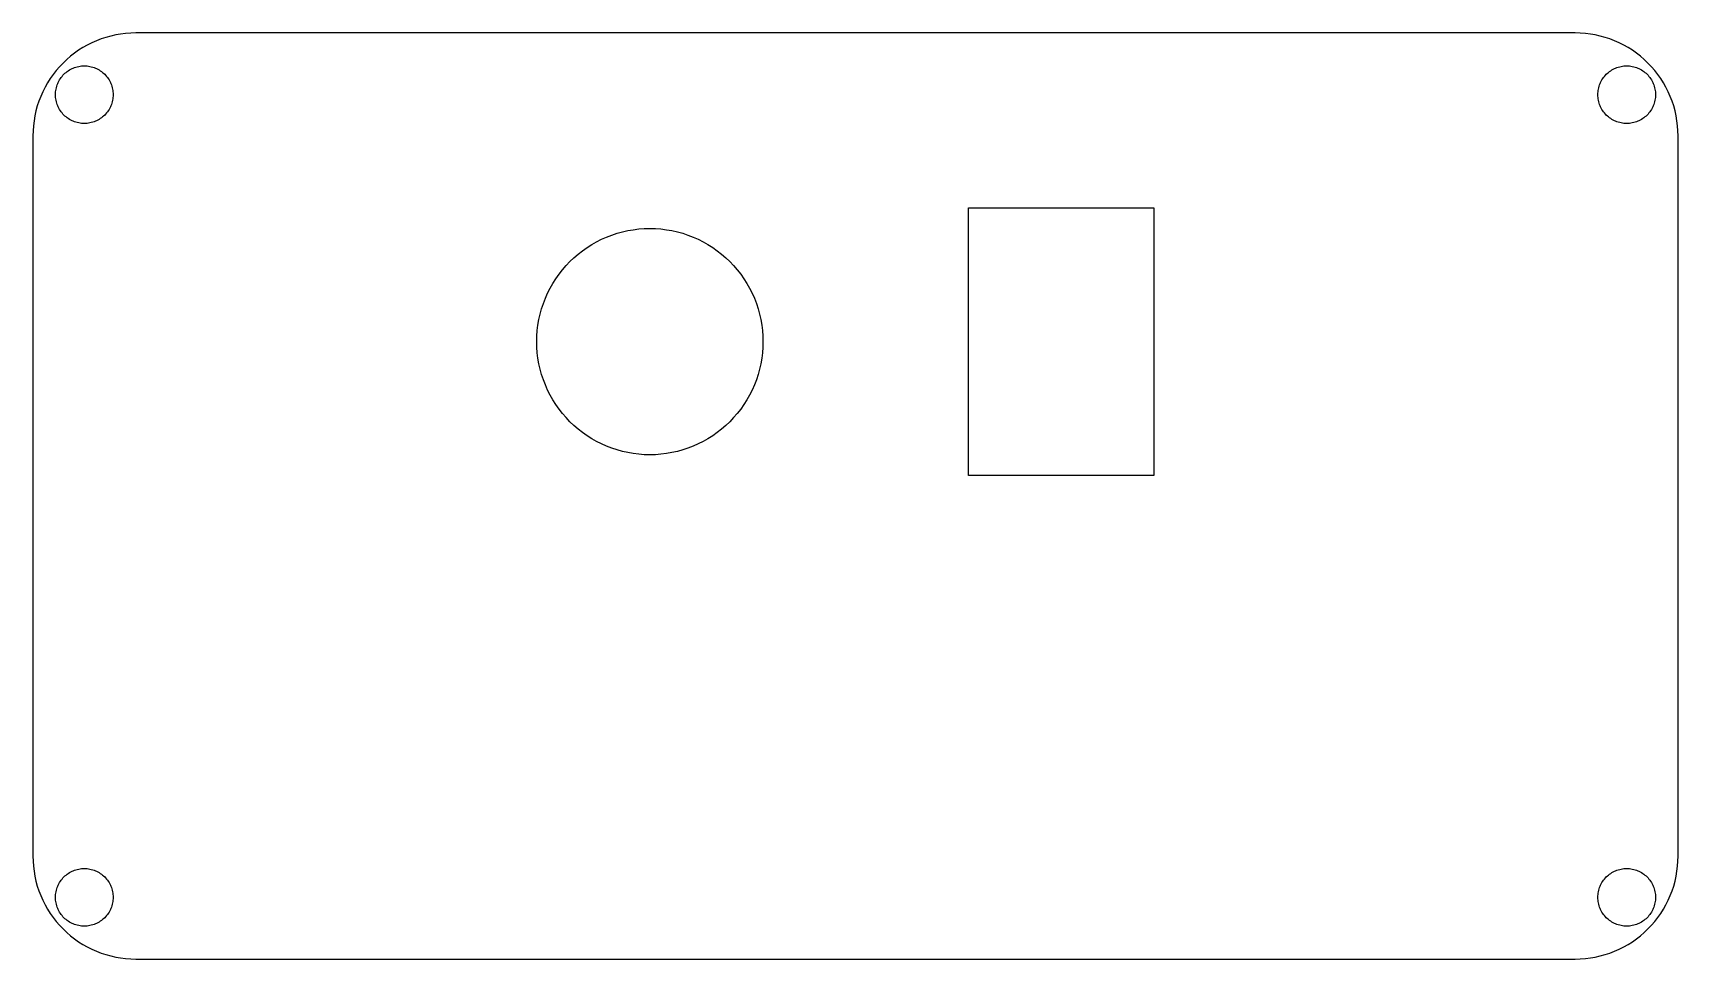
# Model space of a CAD drawing. Header units: metres. Extents: x -40 to 40, y -22.5 to 22.5.
import ezdxf

# ---------------------------------------------------------------- set-up
doc = ezdxf.new("R2010")
doc.units = ezdxf.units.M

msp = doc.modelspace()

# ---------------------------------------------------------------- linework, layer by layer
for p, q in [((-35.9754, 22.4039), (-36.2149, 22.3502)), ((-35.7337, 22.4459), (-35.9754, 22.4039)), ((-35.4901, 22.4759), (-35.7337, 22.4459)), ((-35.2453, 22.494), (-35.4901, 22.4759)), ((-35, 22.5), (-35.2453, 22.494)), ((35, 22.5), (-35, 22.5)), ((35.2453, 22.494), (35, 22.5)), ((35.4901, 22.4759), (35.2453, 22.494)), ((35.7337, 22.4459), (35.4901, 22.4759)), ((35.9754, 22.4039), (35.7337, 22.4459)), ((36.2149, 22.3502), (35.9754, 22.4039)), ((-37.7778, 21.6573), (-37.9785, 21.516)), ((-37.5705, 21.7887), (-37.7778, 21.6573)), ((-37.357, 21.9096), (-37.5705, 21.7887)), ((-37.1378, 22.0199), (-37.357, 21.9096)), ((-36.9134, 22.1194), (-37.1378, 22.0199)), ((-36.6844, 22.2077), (-36.9134, 22.1194)), ((-36.4514, 22.2847), (-36.6844, 22.2077)), ((-36.2149, 22.3502), (-36.4514, 22.2847)), ((36.4514, 22.2847), (36.2149, 22.3502)), ((36.6844, 22.2077), (36.4514, 22.2847)), ((36.9134, 22.1194), (36.6844, 22.2077)), ((37.1378, 22.0199), (36.9134, 22.1194)), ((37.357, 21.9096), (37.1378, 22.0199)), ((37.5705, 21.7887), (37.357, 21.9096)), ((37.7778, 21.6573), (37.5705, 21.7887)), ((37.9785, 21.516), (37.7778, 21.6573)), ((-38.7048, 20.8578), (-38.8651, 20.672)), ((-38.5355, 21.0355), (-38.7048, 20.8578)), ((-38.3578, 21.2048), (-38.5355, 21.0355)), ((-38.172, 21.3651), (-38.3578, 21.2048)), ((-37.9785, 21.516), (-38.172, 21.3651)), ((-38.0358, 20.7934), (-37.9716, 20.8182)), ((-37.9716, 20.8182), (-37.9064, 20.8397)), ((-37.9064, 20.8397), (-37.8402, 20.858)), ((-37.8402, 20.858), (-37.7731, 20.8731)), ((-37.7731, 20.8731), (-37.7054, 20.8848)), ((-37.7054, 20.8848), (-37.6372, 20.8932)), ((-37.6372, 20.8932), (-37.5687, 20.8983)), ((-37.5687, 20.8983), (-37.5, 20.9)), ((-37.5, 20.9), (-37.4313, 20.8983)), ((-37.4313, 20.8983), (-37.3628, 20.8932)), ((-37.3628, 20.8932), (-37.2946, 20.8848)), ((-37.2946, 20.8848), (-37.2269, 20.8731)), ((-37.2269, 20.8731), (-37.1598, 20.858)), ((-37.1598, 20.858), (-37.0936, 20.8397)), ((-37.0936, 20.8397), (-37.0284, 20.8182)), ((-37.0284, 20.8182), (-36.9642, 20.7934)), ((36.9642, 20.7934), (37.0284, 20.8182)), ((37.0284, 20.8182), (37.0936, 20.8397)), ((37.0936, 20.8397), (37.1598, 20.858)), ((37.1598, 20.858), (37.2269, 20.8731)), ((37.2269, 20.8731), (37.2946, 20.8848)), ((37.2946, 20.8848), (37.3628, 20.8932)), ((37.3628, 20.8932), (37.4313, 20.8983)), ((37.4313, 20.8983), (37.5, 20.9)), ((37.5, 20.9), (37.5687, 20.8983)), ((37.5687, 20.8983), (37.6372, 20.8932)), ((37.6372, 20.8932), (37.7054, 20.8848)), ((37.7054, 20.8848), (37.7731, 20.8731)), ((37.7731, 20.8731), (37.8402, 20.858)), ((37.8402, 20.858), (37.9064, 20.8397)), ((37.9064, 20.8397), (37.9716, 20.8182)), ((37.9716, 20.8182), (38.0358, 20.7934)), ((38.172, 21.3651), (37.9785, 21.516)), ((38.3578, 21.2048), (38.172, 21.3651)), ((38.5355, 21.0355), (38.3578, 21.2048)), ((38.7048, 20.8578), (38.5355, 21.0355)), ((38.8651, 20.672), (38.7048, 20.8578)), ((-39.2887, 20.0705), (-39.4096, 19.857)), ((-39.1573, 20.2778), (-39.2887, 20.0705)), ((-39.016, 20.4785), (-39.1573, 20.2778)), ((-38.8651, 20.672), (-39.016, 20.4785)), ((-38.8182, 19.9716), (-38.7934, 20.0358)), ((-38.7934, 20.0358), (-38.7656, 20.0986)), ((-38.7656, 20.0986), (-38.7347, 20.1599)), ((-38.7347, 20.1599), (-38.7008, 20.2197)), ((-38.7008, 20.2197), (-38.664, 20.2778)), ((-38.664, 20.2778), (-38.6245, 20.334)), ((-38.6245, 20.334), (-38.5822, 20.3881)), ((-38.5822, 20.3881), (-38.5373, 20.4402)), ((-38.5373, 20.4402), (-38.4899, 20.4899)), ((-38.4899, 20.4899), (-38.4402, 20.5373)), ((-38.4402, 20.5373), (-38.3881, 20.5822)), ((-38.3881, 20.5822), (-38.334, 20.6245)), ((-38.334, 20.6245), (-38.2778, 20.664)), ((-38.2778, 20.664), (-38.2197, 20.7008)), ((-38.2197, 20.7008), (-38.1599, 20.7347)), ((-38.1599, 20.7347), (-38.0986, 20.7656)), ((-38.0986, 20.7656), (-38.0358, 20.7934)), ((-36.9642, 20.7934), (-36.9014, 20.7656)), ((-36.9014, 20.7656), (-36.84, 20.7347)), ((-36.84, 20.7347), (-36.7802, 20.7008)), ((-36.7802, 20.7008), (-36.7222, 20.664)), ((-36.7222, 20.664), (-36.666, 20.6245)), ((-36.666, 20.6245), (-36.6118, 20.5822)), ((-36.6118, 20.5822), (-36.5598, 20.5373)), ((-36.5598, 20.5373), (-36.51, 20.4899)), ((-36.51, 20.4899), (-36.4627, 20.4402)), ((-36.4627, 20.4402), (-36.4178, 20.3881)), ((-36.4178, 20.3881), (-36.3755, 20.334)), ((-36.3755, 20.334), (-36.3359, 20.2778)), ((-36.3359, 20.2778), (-36.2992, 20.2197)), ((-36.2992, 20.2197), (-36.2653, 20.1599)), ((-36.2653, 20.1599), (-36.2344, 20.0986)), ((-36.2344, 20.0986), (-36.2066, 20.0358)), ((-36.2066, 20.0358), (-36.1818, 19.9716)), ((36.1818, 19.9716), (36.2066, 20.0358)), ((36.2066, 20.0358), (36.2344, 20.0986)), ((36.2344, 20.0986), (36.2653, 20.1599)), ((36.2653, 20.1599), (36.2992, 20.2197)), ((36.2992, 20.2197), (36.3359, 20.2778)), ((36.3359, 20.2778), (36.3755, 20.334)), ((36.3755, 20.334), (36.4178, 20.3881)), ((36.4178, 20.3881), (36.4627, 20.4402)), ((36.4627, 20.4402), (36.51, 20.4899)), ((36.51, 20.4899), (36.5598, 20.5373)), ((36.5598, 20.5373), (36.6118, 20.5822)), ((36.6118, 20.5822), (36.666, 20.6245)), ((36.666, 20.6245), (36.7222, 20.664)), ((36.7222, 20.664), (36.7802, 20.7008)), ((36.7802, 20.7008), (36.84, 20.7347)), ((36.84, 20.7347), (36.9014, 20.7656)), ((36.9014, 20.7656), (36.9642, 20.7934)), ((38.0358, 20.7934), (38.0986, 20.7656)), ((38.0986, 20.7656), (38.1599, 20.7347)), ((38.1599, 20.7347), (38.2197, 20.7008)), ((38.2197, 20.7008), (38.2778, 20.664)), ((38.2778, 20.664), (38.334, 20.6245)), ((38.334, 20.6245), (38.3881, 20.5822)), ((38.3881, 20.5822), (38.4402, 20.5373)), ((38.4402, 20.5373), (38.4899, 20.4899)), ((38.4899, 20.4899), (38.5373, 20.4402)), ((38.5373, 20.4402), (38.5822, 20.3881)), ((38.5822, 20.3881), (38.6245, 20.334)), ((38.6245, 20.334), (38.664, 20.2778)), ((38.664, 20.2778), (38.7008, 20.2197)), ((38.7008, 20.2197), (38.7347, 20.1599)), ((38.7347, 20.1599), (38.7656, 20.0986)), ((38.7656, 20.0986), (38.7934, 20.0358)), ((38.7934, 20.0358), (38.8182, 19.9716)), ((39.016, 20.4785), (38.8651, 20.672)), ((39.1573, 20.2778), (39.016, 20.4785)), ((39.2887, 20.0705), (39.1573, 20.2778)), ((39.4096, 19.857), (39.2887, 20.0705)), ((-39.6194, 19.4134), (-39.7077, 19.1844)), ((-39.5199, 19.6378), (-39.6194, 19.4134)), ((-39.4096, 19.857), (-39.5199, 19.6378)), ((-38.9, 19.5), (-38.8983, 19.5687)), ((-38.8983, 19.4313), (-38.9, 19.5)), ((-38.8983, 19.5687), (-38.8932, 19.6372)), ((-38.8932, 19.3628), (-38.8983, 19.4313)), ((-38.8932, 19.6372), (-38.8848, 19.7054)), ((-38.8848, 19.2946), (-38.8932, 19.3628)), ((-38.8848, 19.7054), (-38.8731, 19.7731)), ((-38.8731, 19.2269), (-38.8848, 19.2946)), ((-38.8731, 19.7731), (-38.858, 19.8402)), ((-38.858, 19.1598), (-38.8731, 19.2269)), ((-38.858, 19.8402), (-38.8397, 19.9064)), ((-38.8397, 19.9064), (-38.8182, 19.9716)), ((-36.1818, 19.9716), (-36.1603, 19.9064)), ((-36.1603, 19.9064), (-36.142, 19.8402)), ((-36.142, 19.8402), (-36.1269, 19.7731)), ((-36.1269, 19.2269), (-36.142, 19.1598)), ((-36.1269, 19.7731), (-36.1151, 19.7054)), ((-36.1151, 19.2946), (-36.1269, 19.2269)), ((-36.1151, 19.7054), (-36.1067, 19.6372)), ((-36.1067, 19.3628), (-36.1151, 19.2946)), ((-36.1067, 19.6372), (-36.1017, 19.5687)), ((-36.1017, 19.4313), (-36.1067, 19.3628)), ((-36.1017, 19.5687), (-36.1, 19.5)), ((-36.1, 19.5), (-36.1017, 19.4313)), ((36.1, 19.5), (36.1017, 19.5687)), ((36.1017, 19.4313), (36.1, 19.5)), ((36.1017, 19.5687), (36.1067, 19.6372)), ((36.1067, 19.3628), (36.1017, 19.4313)), ((36.1067, 19.6372), (36.1151, 19.7054)), ((36.1151, 19.2946), (36.1067, 19.3628)), ((36.1151, 19.7054), (36.1269, 19.7731)), ((36.1269, 19.2269), (36.1151, 19.2946)), ((36.1269, 19.7731), (36.142, 19.8402)), ((36.142, 19.1598), (36.1269, 19.2269)), ((36.142, 19.8402), (36.1603, 19.9064)), ((36.1603, 19.9064), (36.1818, 19.9716)), ((38.8182, 19.9716), (38.8397, 19.9064)), ((38.8397, 19.9064), (38.858, 19.8402)), ((38.858, 19.8402), (38.8731, 19.7731)), ((38.8731, 19.2269), (38.858, 19.1598)), ((38.8731, 19.7731), (38.8848, 19.7054)), ((38.8848, 19.2946), (38.8731, 19.2269)), ((38.8848, 19.7054), (38.8932, 19.6372)), ((38.8932, 19.3628), (38.8848, 19.2946)), ((38.8932, 19.6372), (38.8983, 19.5687)), ((38.8983, 19.4313), (38.8932, 19.3628)), ((38.8983, 19.5687), (38.9, 19.5)), ((38.9, 19.5), (38.8983, 19.4313)), ((39.5199, 19.6378), (39.4096, 19.857)), ((39.6194, 19.4134), (39.5199, 19.6378)), ((39.7077, 19.1844), (39.6194, 19.4134)), ((-39.9039, 18.4754), (-39.9459, 18.2337)), ((-39.8502, 18.7149), (-39.9039, 18.4754)), ((-39.7847, 18.9514), (-39.8502, 18.7149)), ((-39.7077, 19.1844), (-39.7847, 18.9514)), ((-38.8397, 19.0936), (-38.858, 19.1598)), ((-38.8182, 19.0284), (-38.8397, 19.0936)), ((-38.7934, 18.9642), (-38.8182, 19.0284)), ((-38.7656, 18.9014), (-38.7934, 18.9642)), ((-38.7347, 18.84), (-38.7656, 18.9014)), ((-38.7008, 18.7802), (-38.7347, 18.84)), ((-38.664, 18.7222), (-38.7008, 18.7802)), ((-38.6245, 18.666), (-38.664, 18.7222)), ((-38.5822, 18.6118), (-38.6245, 18.666)), ((-38.5373, 18.5598), (-38.5822, 18.6118)), ((-38.4899, 18.51), (-38.5373, 18.5598)), ((-38.4402, 18.4627), (-38.4899, 18.51)), ((-38.3881, 18.4178), (-38.4402, 18.4627)), ((-38.334, 18.3755), (-38.3881, 18.4178)), ((-36.6118, 18.4178), (-36.666, 18.3755)), ((-36.5598, 18.4627), (-36.6118, 18.4178)), ((-36.51, 18.51), (-36.5598, 18.4627)), ((-36.4627, 18.5598), (-36.51, 18.51)), ((-36.4178, 18.6118), (-36.4627, 18.5598)), ((-36.3755, 18.666), (-36.4178, 18.6118)), ((-36.3359, 18.7222), (-36.3755, 18.666)), ((-36.2992, 18.7802), (-36.3359, 18.7222)), ((-36.2653, 18.84), (-36.2992, 18.7802)), ((-36.2344, 18.9014), (-36.2653, 18.84)), ((-36.2066, 18.9642), (-36.2344, 18.9014)), ((-36.1818, 19.0284), (-36.2066, 18.9642)), ((-36.1603, 19.0936), (-36.1818, 19.0284)), ((-36.142, 19.1598), (-36.1603, 19.0936)), ((36.1603, 19.0936), (36.142, 19.1598)), ((36.1818, 19.0284), (36.1603, 19.0936)), ((36.2066, 18.9642), (36.1818, 19.0284)), ((36.2344, 18.9014), (36.2066, 18.9642)), ((36.2653, 18.84), (36.2344, 18.9014)), ((36.2992, 18.7802), (36.2653, 18.84)), ((36.3359, 18.7222), (36.2992, 18.7802)), ((36.3755, 18.666), (36.3359, 18.7222)), ((36.4178, 18.6118), (36.3755, 18.666)), ((36.4627, 18.5598), (36.4178, 18.6118)), ((36.51, 18.51), (36.4627, 18.5598)), ((36.5598, 18.4627), (36.51, 18.51)), ((36.6118, 18.4178), (36.5598, 18.4627)), ((36.666, 18.3755), (36.6118, 18.4178)), ((38.3881, 18.4178), (38.334, 18.3755)), ((38.4402, 18.4627), (38.3881, 18.4178)), ((38.4899, 18.51), (38.4402, 18.4627)), ((38.5373, 18.5598), (38.4899, 18.51)), ((38.5822, 18.6118), (38.5373, 18.5598)), ((38.6245, 18.666), (38.5822, 18.6118)), ((38.664, 18.7222), (38.6245, 18.666)), ((38.7008, 18.7802), (38.664, 18.7222)), ((38.7347, 18.84), (38.7008, 18.7802)), ((38.7656, 18.9014), (38.7347, 18.84)), ((38.7934, 18.9642), (38.7656, 18.9014)), ((38.8182, 19.0284), (38.7934, 18.9642)), ((38.8397, 19.0936), (38.8182, 19.0284)), ((38.858, 19.1598), (38.8397, 19.0936)), ((39.7847, 18.9514), (39.7077, 19.1844)), ((39.8502, 18.7149), (39.7847, 18.9514)), ((39.9039, 18.4754), (39.8502, 18.7149)), ((39.9459, 18.2337), (39.9039, 18.4754)), ((-39.994, 17.7453), (-40, 17.5)), ((-39.9759, 17.9901), (-39.994, 17.7453)), ((-39.9459, 18.2337), (-39.9759, 17.9901)), ((-38.2778, 18.3359), (-38.334, 18.3755)), ((-38.2197, 18.2992), (-38.2778, 18.3359)), ((-38.1599, 18.2653), (-38.2197, 18.2992)), ((-38.0986, 18.2344), (-38.1599, 18.2653)), ((-38.0358, 18.2066), (-38.0986, 18.2344)), ((-37.9716, 18.1818), (-38.0358, 18.2066)), ((-37.9064, 18.1603), (-37.9716, 18.1818)), ((-37.8402, 18.142), (-37.9064, 18.1603)), ((-37.7731, 18.1269), (-37.8402, 18.142)), ((-37.7054, 18.1151), (-37.7731, 18.1269)), ((-37.6372, 18.1067), (-37.7054, 18.1151)), ((-37.5687, 18.1017), (-37.6372, 18.1067)), ((-37.5, 18.1), (-37.5687, 18.1017)), ((-37.4313, 18.1017), (-37.5, 18.1)), ((-37.3628, 18.1067), (-37.4313, 18.1017)), ((-37.2946, 18.1151), (-37.3628, 18.1067)), ((-37.2269, 18.1269), (-37.2946, 18.1151)), ((-37.1598, 18.142), (-37.2269, 18.1269)), ((-37.0936, 18.1603), (-37.1598, 18.142)), ((-37.0284, 18.1818), (-37.0936, 18.1603)), ((-36.9642, 18.2066), (-37.0284, 18.1818)), ((-36.9014, 18.2344), (-36.9642, 18.2066)), ((-36.84, 18.2653), (-36.9014, 18.2344)), ((-36.7802, 18.2992), (-36.84, 18.2653)), ((-36.7222, 18.3359), (-36.7802, 18.2992)), ((-36.666, 18.3755), (-36.7222, 18.3359)), ((36.7222, 18.3359), (36.666, 18.3755)), ((36.7802, 18.2992), (36.7222, 18.3359)), ((36.84, 18.2653), (36.7802, 18.2992)), ((36.9014, 18.2344), (36.84, 18.2653)), ((36.9642, 18.2066), (36.9014, 18.2344)), ((37.0284, 18.1818), (36.9642, 18.2066)), ((37.0936, 18.1603), (37.0284, 18.1818)), ((37.1598, 18.142), (37.0936, 18.1603)), ((37.2269, 18.1269), (37.1598, 18.142)), ((37.2946, 18.1151), (37.2269, 18.1269)), ((37.3628, 18.1067), (37.2946, 18.1151)), ((37.4313, 18.1017), (37.3628, 18.1067)), ((37.5, 18.1), (37.4313, 18.1017)), ((37.5687, 18.1017), (37.5, 18.1)), ((37.6372, 18.1067), (37.5687, 18.1017)), ((37.7054, 18.1151), (37.6372, 18.1067)), ((37.7731, 18.1269), (37.7054, 18.1151)), ((37.8402, 18.142), (37.7731, 18.1269)), ((37.9064, 18.1603), (37.8402, 18.142)), ((37.9716, 18.1818), (37.9064, 18.1603)), ((38.0358, 18.2066), (37.9716, 18.1818)), ((38.0986, 18.2344), (38.0358, 18.2066)), ((38.1599, 18.2653), (38.0986, 18.2344)), ((38.2197, 18.2992), (38.1599, 18.2653)), ((38.2778, 18.3359), (38.2197, 18.2992)), ((38.334, 18.3755), (38.2778, 18.3359)), ((39.9759, 17.9901), (39.9459, 18.2337)), ((39.994, 17.7453), (39.9759, 17.9901)), ((40, 17.5), (39.994, 17.7453)), ((-40, 17.5), (-40, -17.5)), ((40, -17.5), (40, 17.5)), ((5.5, 1), (5.5, 14)), ((5.5, 14), (14.5, 14)), ((14.5, 14), (14.5, 1)), ((-11.5966, 12.7632), (-11.3364, 12.8352)), ((-11.3364, 12.8352), (-11.073, 12.8943)), ((-11.073, 12.8943), (-10.807, 12.9405)), ((-10.807, 12.9405), (-10.5391, 12.9735)), ((-10.5391, 12.9735), (-10.2699, 12.9934)), ((-10.2699, 12.9934), (-10, 13)), ((-10, 13), (-9.73012, 12.9934)), ((-9.73012, 12.9934), (-9.46089, 12.9735)), ((-9.46089, 12.9735), (-9.19298, 12.9405)), ((-9.19298, 12.9405), (-8.927, 12.8943)), ((-8.927, 12.8943), (-8.6636, 12.8352)), ((-8.6636, 12.8352), (-8.40343, 12.7632)), ((-13.2763, 11.9176), (-13.0556, 12.0731)), ((-13.0556, 12.0731), (-12.8276, 12.2175)), ((-12.8276, 12.2175), (-12.5927, 12.3506)), ((-12.5927, 12.3506), (-12.3515, 12.4719)), ((-12.3515, 12.4719), (-12.1048, 12.5813)), ((-12.1048, 12.5813), (-11.8529, 12.6785)), ((-11.8529, 12.6785), (-11.5966, 12.7632)), ((-8.40343, 12.7632), (-8.14709, 12.6785)), ((-8.14709, 12.6785), (-7.89523, 12.5813)), ((-7.89523, 12.5813), (-7.64844, 12.4719)), ((-7.64844, 12.4719), (-7.4073, 12.3506)), ((-7.4073, 12.3506), (-7.17242, 12.2175)), ((-7.17242, 12.2175), (-6.94435, 12.0731)), ((-6.94435, 12.0731), (-6.72365, 11.9176)), ((-14.0752, 11.1936), (-13.8891, 11.3891)), ((-13.8891, 11.3891), (-13.6936, 11.5752)), ((-13.6936, 11.5752), (-13.4892, 11.7516)), ((-13.4892, 11.7516), (-13.2763, 11.9176)), ((-6.72365, 11.9176), (-6.51083, 11.7516)), ((-6.51083, 11.7516), (-6.30641, 11.5752)), ((-6.30641, 11.5752), (-6.1109, 11.3891)), ((-6.1109, 11.3891), (-5.92476, 11.1936)), ((-14.7175, 10.3276), (-14.5731, 10.5556)), ((-14.5731, 10.5556), (-14.4176, 10.7763)), ((-14.4176, 10.7763), (-14.2516, 10.9892)), ((-14.2516, 10.9892), (-14.0752, 11.1936)), ((-5.92476, 11.1936), (-5.74843, 10.9892)), ((-5.74843, 10.9892), (-5.58235, 10.7763)), ((-5.58235, 10.7763), (-5.42691, 10.5556)), ((-5.42691, 10.5556), (-5.28249, 10.3276)), ((-15.1785, 9.35289), (-15.0813, 9.60475)), ((-15.0813, 9.60475), (-14.9719, 9.85155)), ((-14.9719, 9.85155), (-14.8506, 10.0927)), ((-14.8506, 10.0927), (-14.7175, 10.3276)), ((-5.28249, 10.3276), (-5.14943, 10.0927)), ((-5.14943, 10.0927), (-5.02805, 9.85155)), ((-5.02805, 9.85155), (-4.91866, 9.60475)), ((-4.91866, 9.60475), (-4.8215, 9.35289)), ((-15.3943, 8.57298), (-15.3352, 8.83638)), ((-15.3352, 8.83638), (-15.2632, 9.09656)), ((-15.2632, 9.09656), (-15.1785, 9.35289)), ((-4.8215, 9.35289), (-4.73682, 9.09656)), ((-4.73682, 9.09656), (-4.66483, 8.83638)), ((-4.66483, 8.83638), (-4.60567, 8.57298)), ((-15.4934, 7.76987), (-15.4735, 8.03909)), ((-15.4735, 8.03909), (-15.4405, 8.30701)), ((-15.4405, 8.30701), (-15.3943, 8.57298)), ((-4.60567, 8.57298), (-4.55952, 8.30701)), ((-4.55952, 8.30701), (-4.52647, 8.03909)), ((-4.52647, 8.03909), (-4.50662, 7.76987)), ((-15.5, 7.5), (-15.4934, 7.76987)), ((-15.4934, 7.23012), (-15.5, 7.5)), ((-15.4735, 6.96089), (-15.4934, 7.23012)), ((-4.50662, 7.23012), (-4.52647, 6.96089)), ((-4.50662, 7.76987), (-4.5, 7.5)), ((-4.5, 7.5), (-4.50662, 7.23012)), ((-15.4405, 6.69298), (-15.4735, 6.96089)), ((-15.3943, 6.427), (-15.4405, 6.69298)), ((-15.3352, 6.1636), (-15.3943, 6.427)), ((-4.60567, 6.427), (-4.66483, 6.1636)), ((-4.55952, 6.69298), (-4.60567, 6.427)), ((-4.52647, 6.96089), (-4.55952, 6.69298)), ((-15.2632, 5.90343), (-15.3352, 6.1636)), ((-15.1785, 5.64709), (-15.2632, 5.90343)), ((-15.0813, 5.39523), (-15.1785, 5.64709)), ((-4.8215, 5.64709), (-4.91866, 5.39523)), ((-4.73682, 5.90343), (-4.8215, 5.64709)), ((-4.66483, 6.1636), (-4.73682, 5.90343)), ((-14.9719, 5.14844), (-15.0813, 5.39523)), ((-14.8506, 4.9073), (-14.9719, 5.14844)), ((-14.7175, 4.67242), (-14.8506, 4.9073)), ((-5.14943, 4.9073), (-5.28249, 4.67242)), ((-5.02805, 5.14844), (-5.14943, 4.9073)), ((-4.91866, 5.39523), (-5.02805, 5.14844)), ((-14.5731, 4.44435), (-14.7175, 4.67242)), ((-14.4176, 4.22365), (-14.5731, 4.44435)), ((-14.2516, 4.01083), (-14.4176, 4.22365)), ((-14.0752, 3.80641), (-14.2516, 4.01083)), ((-5.74843, 4.01083), (-5.92476, 3.80641)), ((-5.58235, 4.22365), (-5.74843, 4.01083)), ((-5.42691, 4.44435), (-5.58235, 4.22365)), ((-5.28249, 4.67242), (-5.42691, 4.44435)), ((-13.8891, 3.6109), (-14.0752, 3.80641)), ((-13.6936, 3.42476), (-13.8891, 3.6109)), ((-13.4892, 3.24843), (-13.6936, 3.42476)), ((-13.2763, 3.08235), (-13.4892, 3.24843)), ((-6.51083, 3.24843), (-6.72365, 3.08235)), ((-6.30641, 3.42476), (-6.51083, 3.24843)), ((-6.1109, 3.6109), (-6.30641, 3.42476)), ((-5.92476, 3.80641), (-6.1109, 3.6109)), ((-13.0556, 2.92691), (-13.2763, 3.08235)), ((-12.8276, 2.78249), (-13.0556, 2.92691)), ((-12.5927, 2.64943), (-12.8276, 2.78249)), ((-12.3515, 2.52805), (-12.5927, 2.64943)), ((-12.1048, 2.41866), (-12.3515, 2.52805)), ((-11.8529, 2.3215), (-12.1048, 2.41866)), ((-7.89523, 2.41866), (-8.14709, 2.3215)), ((-7.64844, 2.52805), (-7.89523, 2.41866)), ((-7.4073, 2.64943), (-7.64844, 2.52805)), ((-7.17242, 2.78249), (-7.4073, 2.64943)), ((-6.94435, 2.92691), (-7.17242, 2.78249)), ((-6.72365, 3.08235), (-6.94435, 2.92691)), ((-11.5966, 2.23682), (-11.8529, 2.3215)), ((-11.3364, 2.16483), (-11.5966, 2.23682)), ((-11.073, 2.10567), (-11.3364, 2.16483)), ((-10.807, 2.05952), (-11.073, 2.10567)), ((-10.5391, 2.02647), (-10.807, 2.05952)), ((-10.2699, 2.00662), (-10.5391, 2.02647)), ((-10, 2), (-10.2699, 2.00662)), ((-9.73012, 2.00662), (-10, 2)), ((-9.46089, 2.02647), (-9.73012, 2.00662)), ((-9.19298, 2.05952), (-9.46089, 2.02647)), ((-8.927, 2.10567), (-9.19298, 2.05952)), ((-8.6636, 2.16483), (-8.927, 2.10567)), ((-8.40343, 2.23682), (-8.6636, 2.16483)), ((-8.14709, 2.3215), (-8.40343, 2.23682)), ((14.5, 1), (5.5, 1)), ((-40, -17.5), (-39.994, -17.7453)), ((39.994, -17.7453), (40, -17.5)), ((-39.994, -17.7453), (-39.9759, -17.9901)), ((-39.9759, -17.9901), (-39.9459, -18.2337)), ((-39.9459, -18.2337), (-39.9039, -18.4754)), ((-38.3881, -18.4178), (-38.334, -18.3755)), ((-38.334, -18.3755), (-38.2778, -18.3359)), ((-38.2778, -18.3359), (-38.2197, -18.2992)), ((-38.2197, -18.2992), (-38.1599, -18.2653)), ((-38.1599, -18.2653), (-38.0986, -18.2344)), ((-38.0986, -18.2344), (-38.0358, -18.2066)), ((-38.0358, -18.2066), (-37.9716, -18.1818)), ((-37.9716, -18.1818), (-37.9064, -18.1603)), ((-37.9064, -18.1603), (-37.8402, -18.142)), ((-37.8402, -18.142), (-37.7731, -18.1269)), ((-37.7731, -18.1269), (-37.7054, -18.1151)), ((-37.7054, -18.1151), (-37.6372, -18.1067)), ((-37.6372, -18.1067), (-37.5687, -18.1017)), ((-37.5687, -18.1017), (-37.5, -18.1)), ((-37.5, -18.1), (-37.4313, -18.1017)), ((-37.4313, -18.1017), (-37.3628, -18.1067)), ((-37.3628, -18.1067), (-37.2946, -18.1151)), ((-37.2946, -18.1151), (-37.2269, -18.1269)), ((-37.2269, -18.1269), (-37.1598, -18.142)), ((-37.1598, -18.142), (-37.0936, -18.1603)), ((-37.0936, -18.1603), (-37.0284, -18.1818)), ((-37.0284, -18.1818), (-36.9642, -18.2066)), ((-36.9642, -18.2066), (-36.9014, -18.2344)), ((-36.9014, -18.2344), (-36.84, -18.2653)), ((-36.84, -18.2653), (-36.7802, -18.2992)), ((-36.7802, -18.2992), (-36.7222, -18.3359)), ((-36.7222, -18.3359), (-36.666, -18.3755)), ((-36.666, -18.3755), (-36.6118, -18.4178)), ((36.6118, -18.4178), (36.666, -18.3755)), ((36.666, -18.3755), (36.7222, -18.3359)), ((36.7222, -18.3359), (36.7802, -18.2992)), ((36.7802, -18.2992), (36.84, -18.2653)), ((36.84, -18.2653), (36.9014, -18.2344)), ((36.9014, -18.2344), (36.9642, -18.2066)), ((36.9642, -18.2066), (37.0284, -18.1818)), ((37.0284, -18.1818), (37.0936, -18.1603)), ((37.0936, -18.1603), (37.1598, -18.142)), ((37.1598, -18.142), (37.2269, -18.1269)), ((37.2269, -18.1269), (37.2946, -18.1151)), ((37.2946, -18.1151), (37.3628, -18.1067)), ((37.3628, -18.1067), (37.4313, -18.1017)), ((37.4313, -18.1017), (37.5, -18.1)), ((37.5, -18.1), (37.5687, -18.1017)), ((37.5687, -18.1017), (37.6372, -18.1067)), ((37.6372, -18.1067), (37.7054, -18.1151)), ((37.7054, -18.1151), (37.7731, -18.1269)), ((37.7731, -18.1269), (37.8402, -18.142)), ((37.8402, -18.142), (37.9064, -18.1603)), ((37.9064, -18.1603), (37.9716, -18.1818)), ((37.9716, -18.1818), (38.0358, -18.2066)), ((38.0358, -18.2066), (38.0986, -18.2344)), ((38.0986, -18.2344), (38.1599, -18.2653)), ((38.1599, -18.2653), (38.2197, -18.2992)), ((38.2197, -18.2992), (38.2778, -18.3359)), ((38.2778, -18.3359), (38.334, -18.3755)), ((38.334, -18.3755), (38.3881, -18.4178)), ((39.9039, -18.4754), (39.9459, -18.2337)), ((39.9459, -18.2337), (39.9759, -17.9901)), ((39.9759, -17.9901), (39.994, -17.7453)), ((-39.9039, -18.4754), (-39.8502, -18.7149)), ((-39.8502, -18.7149), (-39.7847, -18.9514)), ((-39.7847, -18.9514), (-39.7077, -19.1844)), ((-39.7077, -19.1844), (-39.6194, -19.4134)), ((-38.8731, -19.2269), (-38.858, -19.1598)), ((-38.858, -19.1598), (-38.8397, -19.0936)), ((-38.8397, -19.0936), (-38.8182, -19.0284)), ((-38.8182, -19.0284), (-38.7934, -18.9642)), ((-38.7934, -18.9642), (-38.7656, -18.9014)), ((-38.7656, -18.9014), (-38.7347, -18.84)), ((-38.7347, -18.84), (-38.7008, -18.7802)), ((-38.7008, -18.7802), (-38.664, -18.7222)), ((-38.664, -18.7222), (-38.6245, -18.666)), ((-38.6245, -18.666), (-38.5822, -18.6118)), ((-38.5822, -18.6118), (-38.5373, -18.5598)), ((-38.5373, -18.5598), (-38.4899, -18.51)), ((-38.4899, -18.51), (-38.4402, -18.4627)), ((-38.4402, -18.4627), (-38.3881, -18.4178)), ((-36.6118, -18.4178), (-36.5598, -18.4627)), ((-36.5598, -18.4627), (-36.51, -18.51)), ((-36.51, -18.51), (-36.4627, -18.5598)), ((-36.4627, -18.5598), (-36.4178, -18.6118)), ((-36.4178, -18.6118), (-36.3755, -18.666)), ((-36.3755, -18.666), (-36.3359, -18.7222)), ((-36.3359, -18.7222), (-36.2992, -18.7802)), ((-36.2992, -18.7802), (-36.2653, -18.84)), ((-36.2653, -18.84), (-36.2344, -18.9014)), ((-36.2344, -18.9014), (-36.2066, -18.9642)), ((-36.2066, -18.9642), (-36.1818, -19.0284)), ((-36.1818, -19.0284), (-36.1603, -19.0936)), ((-36.1603, -19.0936), (-36.142, -19.1598)), ((-36.142, -19.1598), (-36.1269, -19.2269)), ((36.1269, -19.2269), (36.142, -19.1598)), ((36.142, -19.1598), (36.1603, -19.0936)), ((36.1603, -19.0936), (36.1818, -19.0284)), ((36.1818, -19.0284), (36.2066, -18.9642)), ((36.2066, -18.9642), (36.2344, -18.9014)), ((36.2344, -18.9014), (36.2653, -18.84)), ((36.2653, -18.84), (36.2992, -18.7802)), ((36.2992, -18.7802), (36.3359, -18.7222)), ((36.3359, -18.7222), (36.3755, -18.666)), ((36.3755, -18.666), (36.4178, -18.6118)), ((36.4178, -18.6118), (36.4627, -18.5598)), ((36.4627, -18.5598), (36.51, -18.51)), ((36.51, -18.51), (36.5598, -18.4627)), ((36.5598, -18.4627), (36.6118, -18.4178)), ((38.3881, -18.4178), (38.4402, -18.4627)), ((38.4402, -18.4627), (38.4899, -18.51)), ((38.4899, -18.51), (38.5373, -18.5598)), ((38.5373, -18.5598), (38.5822, -18.6118)), ((38.5822, -18.6118), (38.6245, -18.666)), ((38.6245, -18.666), (38.664, -18.7222)), ((38.664, -18.7222), (38.7008, -18.7802)), ((38.7008, -18.7802), (38.7347, -18.84)), ((38.7347, -18.84), (38.7656, -18.9014)), ((38.7656, -18.9014), (38.7934, -18.9642)), ((38.7934, -18.9642), (38.8182, -19.0284)), ((38.8182, -19.0284), (38.8397, -19.0936)), ((38.8397, -19.0936), (38.858, -19.1598)), ((38.858, -19.1598), (38.8731, -19.2269)), ((39.6194, -19.4134), (39.7077, -19.1844)), ((39.7077, -19.1844), (39.7847, -18.9514)), ((39.7847, -18.9514), (39.8502, -18.7149)), ((39.8502, -18.7149), (39.9039, -18.4754)), ((-39.6194, -19.4134), (-39.5199, -19.6378)), ((-39.5199, -19.6378), (-39.4096, -19.857)), ((-39.4096, -19.857), (-39.2887, -20.0705)), ((-38.9, -19.5), (-38.8983, -19.4313)), ((-38.8983, -19.5687), (-38.9, -19.5)), ((-38.8983, -19.4313), (-38.8932, -19.3628)), ((-38.8932, -19.6372), (-38.8983, -19.5687)), ((-38.8932, -19.3628), (-38.8848, -19.2946)), ((-38.8848, -19.7054), (-38.8932, -19.6372)), ((-38.8848, -19.2946), (-38.8731, -19.2269)), ((-38.8731, -19.7731), (-38.8848, -19.7054)), ((-38.858, -19.8402), (-38.8731, -19.7731)), ((-38.8397, -19.9064), (-38.858, -19.8402)), ((-38.8182, -19.9716), (-38.8397, -19.9064)), ((-38.7934, -20.0358), (-38.8182, -19.9716)), ((-36.1818, -19.9716), (-36.2066, -20.0358)), ((-36.1603, -19.9064), (-36.1818, -19.9716)), ((-36.142, -19.8402), (-36.1603, -19.9064)), ((-36.1269, -19.7731), (-36.142, -19.8402)), ((-36.1269, -19.2269), (-36.1151, -19.2946)), ((-36.1151, -19.7054), (-36.1269, -19.7731)), ((-36.1151, -19.2946), (-36.1067, -19.3628)), ((-36.1067, -19.6372), (-36.1151, -19.7054)), ((-36.1067, -19.3628), (-36.1017, -19.4313)), ((-36.1017, -19.5687), (-36.1067, -19.6372)), ((-36.1017, -19.4313), (-36.1, -19.5)), ((-36.1, -19.5), (-36.1017, -19.5687)), ((36.1, -19.5), (36.1017, -19.4313)), ((36.1017, -19.5687), (36.1, -19.5)), ((36.1017, -19.4313), (36.1067, -19.3628)), ((36.1067, -19.6372), (36.1017, -19.5687)), ((36.1067, -19.3628), (36.1151, -19.2946)), ((36.1151, -19.7054), (36.1067, -19.6372)), ((36.1151, -19.2946), (36.1269, -19.2269)), ((36.1269, -19.7731), (36.1151, -19.7054)), ((36.142, -19.8402), (36.1269, -19.7731)), ((36.1603, -19.9064), (36.142, -19.8402)), ((36.1818, -19.9716), (36.1603, -19.9064)), ((36.2066, -20.0358), (36.1818, -19.9716)), ((38.8182, -19.9716), (38.7934, -20.0358)), ((38.8397, -19.9064), (38.8182, -19.9716)), ((38.858, -19.8402), (38.8397, -19.9064)), ((38.8731, -19.7731), (38.858, -19.8402)), ((38.8731, -19.2269), (38.8848, -19.2946)), ((38.8848, -19.7054), (38.8731, -19.7731)), ((38.8848, -19.2946), (38.8932, -19.3628)), ((38.8932, -19.6372), (38.8848, -19.7054)), ((38.8932, -19.3628), (38.8983, -19.4313)), ((38.8983, -19.5687), (38.8932, -19.6372)), ((38.8983, -19.4313), (38.9, -19.5)), ((38.9, -19.5), (38.8983, -19.5687)), ((39.2887, -20.0705), (39.4096, -19.857)), ((39.4096, -19.857), (39.5199, -19.6378)), ((39.5199, -19.6378), (39.6194, -19.4134)), ((-39.2887, -20.0705), (-39.1573, -20.2778)), ((-39.1573, -20.2778), (-39.016, -20.4785)), ((-39.016, -20.4785), (-38.8651, -20.672)), ((-38.8651, -20.672), (-38.7048, -20.8578)), ((-38.7656, -20.0986), (-38.7934, -20.0358)), ((-38.7347, -20.1599), (-38.7656, -20.0986)), ((-38.7008, -20.2197), (-38.7347, -20.1599)), ((-38.664, -20.2778), (-38.7008, -20.2197)), ((-38.6245, -20.334), (-38.664, -20.2778)), ((-38.5822, -20.3881), (-38.6245, -20.334)), ((-38.5373, -20.4402), (-38.5822, -20.3881)), ((-38.4899, -20.4899), (-38.5373, -20.4402)), ((-38.4402, -20.5373), (-38.4899, -20.4899)), ((-38.3881, -20.5822), (-38.4402, -20.5373)), ((-38.334, -20.6245), (-38.3881, -20.5822)), ((-38.2778, -20.664), (-38.334, -20.6245)), ((-38.2197, -20.7008), (-38.2778, -20.664)), ((-38.1599, -20.7347), (-38.2197, -20.7008)), ((-38.0986, -20.7656), (-38.1599, -20.7347)), ((-38.0358, -20.7934), (-38.0986, -20.7656)), ((-37.9716, -20.8182), (-38.0358, -20.7934)), ((-36.9642, -20.7934), (-37.0284, -20.8182)), ((-36.9014, -20.7656), (-36.9642, -20.7934)), ((-36.84, -20.7347), (-36.9014, -20.7656)), ((-36.7802, -20.7008), (-36.84, -20.7347)), ((-36.7222, -20.664), (-36.7802, -20.7008)), ((-36.666, -20.6245), (-36.7222, -20.664)), ((-36.6118, -20.5822), (-36.666, -20.6245)), ((-36.5598, -20.5373), (-36.6118, -20.5822)), ((-36.51, -20.4899), (-36.5598, -20.5373)), ((-36.4627, -20.4402), (-36.51, -20.4899)), ((-36.4178, -20.3881), (-36.4627, -20.4402)), ((-36.3755, -20.334), (-36.4178, -20.3881)), ((-36.3359, -20.2778), (-36.3755, -20.334)), ((-36.2992, -20.2197), (-36.3359, -20.2778)), ((-36.2653, -20.1599), (-36.2992, -20.2197)), ((-36.2344, -20.0986), (-36.2653, -20.1599)), ((-36.2066, -20.0358), (-36.2344, -20.0986)), ((36.2344, -20.0986), (36.2066, -20.0358)), ((36.2653, -20.1599), (36.2344, -20.0986)), ((36.2992, -20.2197), (36.2653, -20.1599)), ((36.3359, -20.2778), (36.2992, -20.2197)), ((36.3755, -20.334), (36.3359, -20.2778)), ((36.4178, -20.3881), (36.3755, -20.334)), ((36.4627, -20.4402), (36.4178, -20.3881)), ((36.51, -20.4899), (36.4627, -20.4402)), ((36.5598, -20.5373), (36.51, -20.4899)), ((36.6118, -20.5822), (36.5598, -20.5373)), ((36.666, -20.6245), (36.6118, -20.5822)), ((36.7222, -20.664), (36.666, -20.6245)), ((36.7802, -20.7008), (36.7222, -20.664)), ((36.84, -20.7347), (36.7802, -20.7008)), ((36.9014, -20.7656), (36.84, -20.7347)), ((36.9642, -20.7934), (36.9014, -20.7656)), ((37.0284, -20.8182), (36.9642, -20.7934)), ((38.0358, -20.7934), (37.9716, -20.8182)), ((38.0986, -20.7656), (38.0358, -20.7934)), ((38.1599, -20.7347), (38.0986, -20.7656)), ((38.2197, -20.7008), (38.1599, -20.7347)), ((38.2778, -20.664), (38.2197, -20.7008)), ((38.334, -20.6245), (38.2778, -20.664)), ((38.3881, -20.5822), (38.334, -20.6245)), ((38.4402, -20.5373), (38.3881, -20.5822)), ((38.4899, -20.4899), (38.4402, -20.5373)), ((38.5373, -20.4402), (38.4899, -20.4899)), ((38.5822, -20.3881), (38.5373, -20.4402)), ((38.6245, -20.334), (38.5822, -20.3881)), ((38.664, -20.2778), (38.6245, -20.334)), ((38.7008, -20.2197), (38.664, -20.2778)), ((38.7347, -20.1599), (38.7008, -20.2197)), ((38.7048, -20.8578), (38.8651, -20.672)), ((38.7656, -20.0986), (38.7347, -20.1599)), ((38.7934, -20.0358), (38.7656, -20.0986)), ((38.8651, -20.672), (39.016, -20.4785)), ((39.016, -20.4785), (39.1573, -20.2778)), ((39.1573, -20.2778), (39.2887, -20.0705)), ((-38.7048, -20.8578), (-38.5355, -21.0355)), ((-38.5355, -21.0355), (-38.3578, -21.2048)), ((-38.3578, -21.2048), (-38.172, -21.3651)), ((-38.172, -21.3651), (-37.9785, -21.516)), ((-37.9785, -21.516), (-37.7778, -21.6573)), ((-37.9064, -20.8397), (-37.9716, -20.8182)), ((-37.8402, -20.858), (-37.9064, -20.8397)), ((-37.7731, -20.8731), (-37.8402, -20.858)), ((-37.7054, -20.8848), (-37.7731, -20.8731)), ((-37.6372, -20.8932), (-37.7054, -20.8848)), ((-37.5687, -20.8983), (-37.6372, -20.8932)), ((-37.5, -20.9), (-37.5687, -20.8983)), ((-37.4313, -20.8983), (-37.5, -20.9)), ((-37.3628, -20.8932), (-37.4313, -20.8983)), ((-37.2946, -20.8848), (-37.3628, -20.8932)), ((-37.2269, -20.8731), (-37.2946, -20.8848)), ((-37.1598, -20.858), (-37.2269, -20.8731)), ((-37.0936, -20.8397), (-37.1598, -20.858)), ((-37.0284, -20.8182), (-37.0936, -20.8397)), ((37.0936, -20.8397), (37.0284, -20.8182)), ((37.1598, -20.858), (37.0936, -20.8397)), ((37.2269, -20.8731), (37.1598, -20.858)), ((37.2946, -20.8848), (37.2269, -20.8731)), ((37.3628, -20.8932), (37.2946, -20.8848)), ((37.4313, -20.8983), (37.3628, -20.8932)), ((37.5, -20.9), (37.4313, -20.8983)), ((37.5687, -20.8983), (37.5, -20.9)), ((37.6372, -20.8932), (37.5687, -20.8983)), ((37.7054, -20.8848), (37.6372, -20.8932)), ((37.7731, -20.8731), (37.7054, -20.8848)), ((37.8402, -20.858), (37.7731, -20.8731)), ((37.7778, -21.6573), (37.9785, -21.516)), ((37.9064, -20.8397), (37.8402, -20.858)), ((37.9716, -20.8182), (37.9064, -20.8397)), ((37.9785, -21.516), (38.172, -21.3651)), ((38.172, -21.3651), (38.3578, -21.2048)), ((38.3578, -21.2048), (38.5355, -21.0355)), ((38.5355, -21.0355), (38.7048, -20.8578)), ((-37.7778, -21.6573), (-37.5705, -21.7887)), ((-37.5705, -21.7887), (-37.357, -21.9096)), ((-37.357, -21.9096), (-37.1378, -22.0199)), ((-37.1378, -22.0199), (-36.9134, -22.1194)), ((-36.9134, -22.1194), (-36.6844, -22.2077)), ((-36.6844, -22.2077), (-36.4514, -22.2847)), ((-36.4514, -22.2847), (-36.2149, -22.3502)), ((-36.2149, -22.3502), (-35.9754, -22.4039)), ((35.9754, -22.4039), (36.2149, -22.3502)), ((36.2149, -22.3502), (36.4514, -22.2847)), ((36.4514, -22.2847), (36.6844, -22.2077)), ((36.6844, -22.2077), (36.9134, -22.1194)), ((36.9134, -22.1194), (37.1378, -22.0199)), ((37.1378, -22.0199), (37.357, -21.9096)), ((37.357, -21.9096), (37.5705, -21.7887)), ((37.5705, -21.7887), (37.7778, -21.6573)), ((-35.9754, -22.4039), (-35.7337, -22.4459)), ((-35.7337, -22.4459), (-35.4901, -22.4759)), ((-35.4901, -22.4759), (-35.2453, -22.494)), ((-35.2453, -22.494), (-35, -22.5)), ((-35, -22.5), (35, -22.5)), ((35, -22.5), (35.2453, -22.494)), ((35.2453, -22.494), (35.4901, -22.4759)), ((35.4901, -22.4759), (35.7337, -22.4459)), ((35.7337, -22.4459), (35.9754, -22.4039))]:
    msp.add_line(p, q)

doc.saveas('drawing.dxf')
